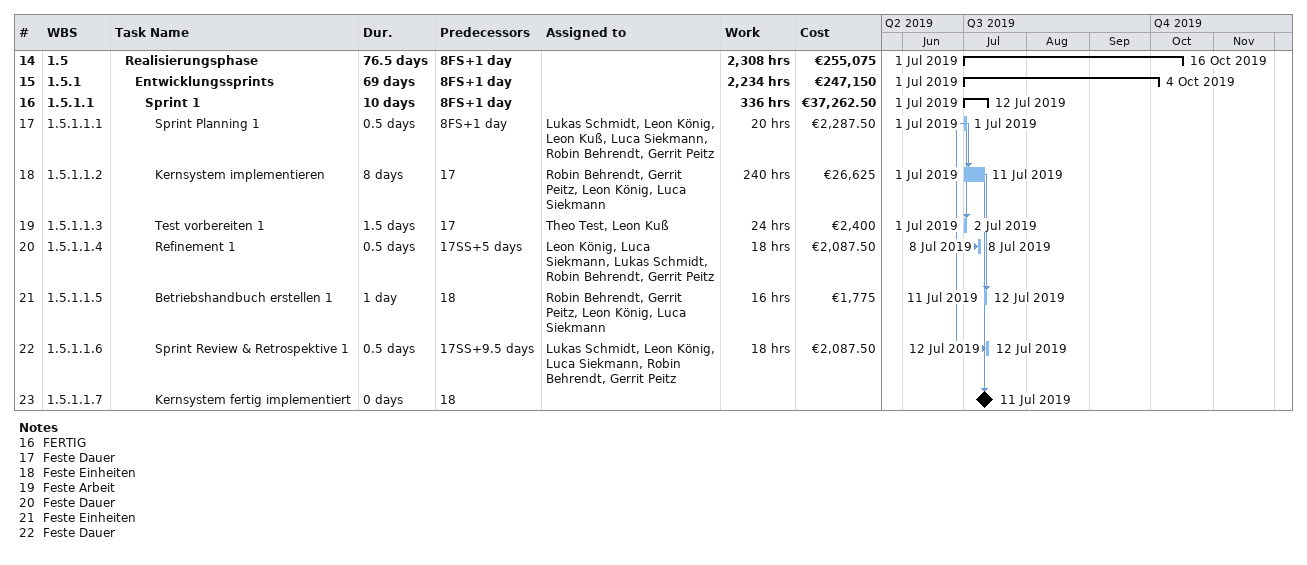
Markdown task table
| ID | WBS | Task | Duration | Start | Finish | Predecessors | Resources | Work (h) | Cost (€) |
|---|---|---|---|---|---|---|---|---|---|
| 14 | 1.5 | **Realisierungsphase** | 76.5d | 2019-07-01 | 2019-10-16 | 8FS+1d |  | 2308 | 255075 |
| 15 | 1.5.1 | **Entwicklungssprints** | 69d | 2019-07-01 | 2019-10-04 | 8FS+1d |  | 2234 | 247150 |
| 16 | 1.5.1.1 | **Sprint 1** | 10d | 2019-07-01 | 2019-07-12 | 8FS+1d |  | 336 | 37262.50 |
| 17 | 1.5.1.1.1 | Sprint Planning 1 | 0.5d | 2019-07-01 | 2019-07-01 | 8FS+1d | Lukas Schmidt, Leon König, Leon Kuß, Luca Siekmann, Robin Behrendt, Gerrit Peitz | 20 | 2287.50 |
| 18 | 1.5.1.1.2 | Kernsystem implementieren | 8d | 2019-07-01 | 2019-07-11 | 17 | Robin Behrendt, Gerrit Peitz, Leon König, Luca Siekmann | 240 | 26625 |
| 19 | 1.5.1.1.3 | Test vorbereiten 1 | 1.5d | 2019-07-01 | 2019-07-02 | 17 | Theo Test, Leon Kuß | 24 | 2400 |
| 20 | 1.5.1.1.4 | Refinement 1 | 0.5d | 2019-07-08 | 2019-07-08 | 17SS+5d | Leon König, Luca Siekmann, Lukas Schmidt, Robin Behrendt, Gerrit Peitz | 18 | 2087.50 |
| 21 | 1.5.1.1.5 | Betriebshandbuch erstellen 1 | 1d | 2019-07-11 | 2019-07-12 | 18 | Robin Behrendt, Gerrit Peitz, Leon König, Luca Siekmann | 16 | 1775 |
| 22 | 1.5.1.1.6 | Sprint Review & Retrospektive 1 | 0.5d | 2019-07-12 | 2019-07-12 | 17SS+9.5d | Lukas Schmidt, Leon König, Luca Siekmann, Robin Behrendt, Gerrit Peitz | 18 | 2087.50 |
| 23 | 1.5.1.1.7 | Kernsystem fertig implementiert | 0d | 2019-07-11 | 2019-07-11 | 18 |  |  |  |

Notes
- 16: FERTIG
- 17: Feste Dauer
- 18: Feste Einheiten
- 19: Feste Arbeit
- 20: Feste Dauer
- 21: Feste Einheiten
- 22: Feste Dauer
